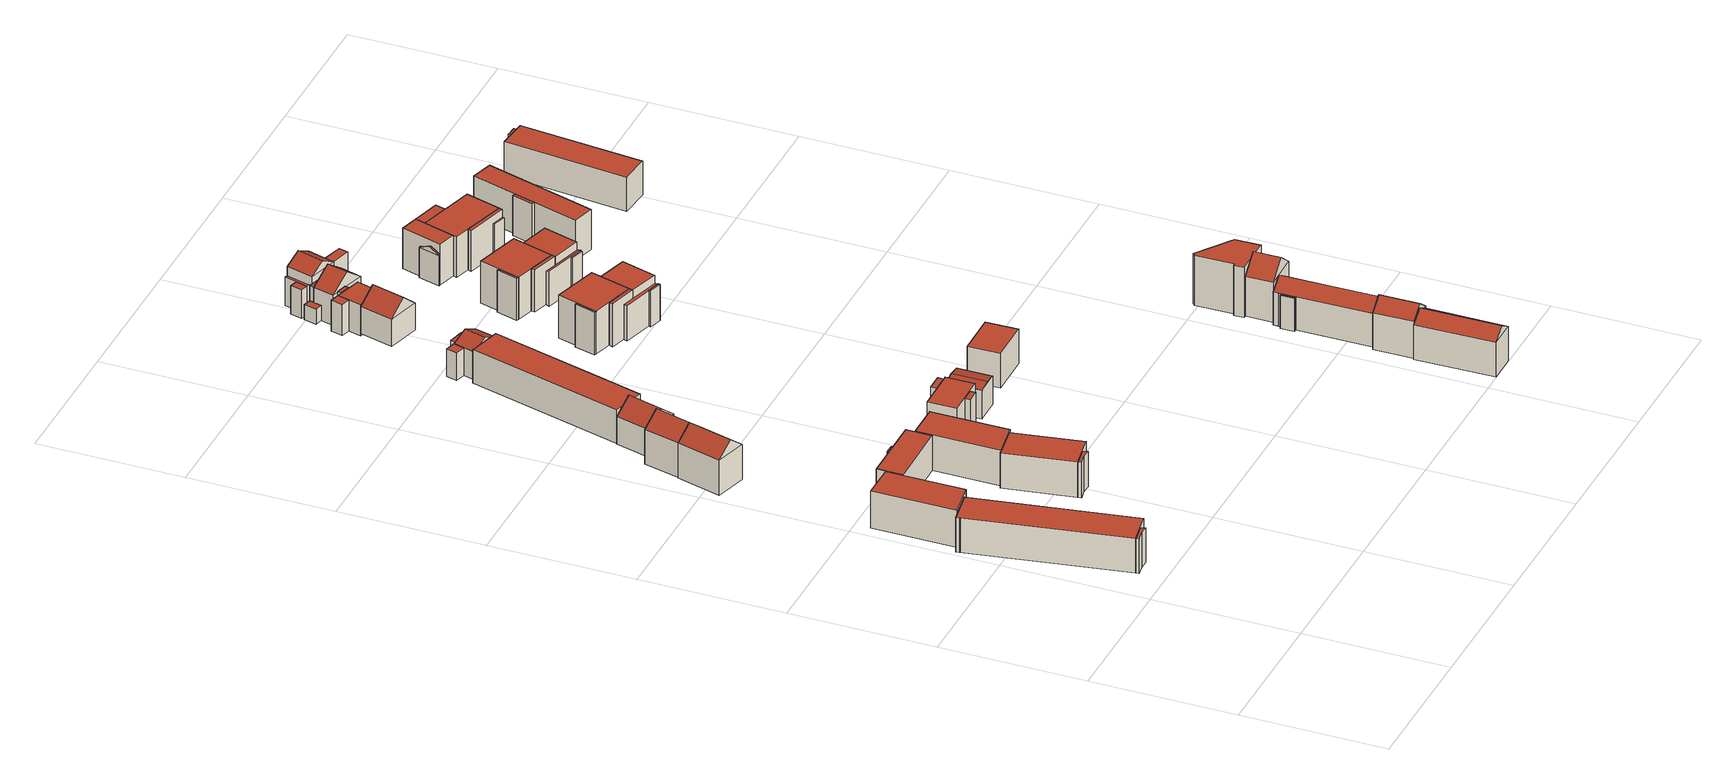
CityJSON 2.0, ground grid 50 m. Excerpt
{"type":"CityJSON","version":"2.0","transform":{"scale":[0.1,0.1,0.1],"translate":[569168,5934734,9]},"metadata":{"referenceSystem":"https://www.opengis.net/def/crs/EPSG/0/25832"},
"CityObjects":{
"building1":{"type":"Building","attributes":{"name":"Sievekingdamm","Gemeindeschluessel":"02100121","function":"31001_1010"},"children":["building1-1","building1-2","building1-3"]},
"building1-1":{"type":"BuildingPart","attributes":{"roofType":"1000","measuredHeight":12.63,"storeysAboveGround":4},"parents":["building1"],"geometry":[{"type":"Solid","lod":"2","boundaries":[[[[0,1,2,3]],[[4,5,1,0]],[[6,7,5,4]],[[3,2,7,6]],[[4,0,3,6]],[[1,5,7,2]]]],"semantics":{"surfaces":[{"type":"WallSurface"},{"type":"RoofSurface","Flaechenneigung":"90","Flaechenrichtung":"0","Flaechengroesse":"662.737138186262"},{"type":"GroundSurface"}],"values":[[0,0,0,0,1,2]]}}]},
"building1-2":{"type":"BuildingPart","attributes":{"roofType":"1000","measuredHeight":12.63,"storeysAboveGround":4},"parents":["building1"],"geometry":[{"type":"Solid","lod":"2","boundaries":[[[[8,9,10,11]],[[12,13,9,8]],[[4,5,13,12]],[[11,10,5,4]],[[12,8,11,4]],[[9,13,5,10]]]],"semantics":{"surfaces":[{"type":"WallSurface"},{"type":"RoofSurface","Flaechenneigung":"90","Flaechenrichtung":"0","Flaechengroesse":"0.314631594880134"},{"type":"GroundSurface"}],"values":[[0,0,0,0,1,2]]}}]},
"building1-3":{"type":"BuildingPart","attributes":{"roofType":"1000","measuredHeight":12.63,"storeysAboveGround":4},"parents":["building1"],"geometry":[{"type":"Solid","lod":"2","boundaries":[[[[0,1,14,15]],[[16,17,1,0]],[[18,19,17,16]],[[20,21,19,18]],[[15,14,21,20]],[[18,16,0,15,20]],[[1,17,19,21,14]]]],"semantics":{"surfaces":[{"type":"WallSurface"},{"type":"RoofSurface","Flaechenneigung":"90","Flaechenrichtung":"0","Flaechengroesse":"8.5429986926666"},{"type":"GroundSurface"}],"values":[[0,0,0,0,0,1,2]]}}]},
"building2":{"type":"Building","attributes":{"name":"Sievekingdamm","Gemeindeschluessel":"02100121","function":"31001_1010","yearOfConstruction":1957,"roofType":"1000","measuredHeight":13.53,"storeysAboveGround":4},"geometry":[{"type":"Solid","lod":"2","boundaries":[[[[22,23,24,25]],[[26,27,23,22]],[[28,29,27,26]],[[25,24,29,28]],[[26,22,25,28]],[[23,27,29,24]]]],"semantics":{"surfaces":[{"type":"WallSurface"},{"type":"RoofSurface","Flaechenneigung":"90","Flaechenrichtung":"0","Flaechengroesse":"332.677825992466"},{"type":"GroundSurface"}],"values":[[0,0,0,0,1,2]]}}]},
"building3":{"type":"Building","attributes":{"name":"PalmerstraÃe","Gemeindeschluessel":"02100121","function":"31001_1010","yearOfConstruction":1968,"roofType":"3100","measuredHeight":17.44,"storeysAboveGround":4},"address":[{"country":"Germany","locality":"Hamburg","thoroughfareNumber":"4","thoroughfareName":"Palmerstraße","postcode":"20535"}],"geometry":[{"type":"Solid","lod":"2","boundaries":[[[[30,31,32,33]],[[34,35,31,30]],[[36,37,35,34]],[[33,32,37,36]],[[30,38,34]],[[36,39,33]],[[33,39,38,30]],[[34,38,39,36]],[[31,35,37,32]]]],"semantics":{"surfaces":[{"type":"WallSurface"},{"type":"RoofSurface","Flaechenneigung":"51.9317386728453","Flaechenrichtung":"285.172080148827","Flaechengroesse":"116.282097098247"},{"type":"RoofSurface","Flaechenneigung":"51.9316594093478","Flaechenrichtung":"105.173809148303","Flaechengroesse":"116.283048570346"},{"type":"GroundSurface"}],"values":[[0,0,0,0,0,0,1,2,3]]}}]},
"building4":{"type":"Building","attributes":{"name":"Carl-Petersen-StraÃe","Gemeindeschluessel":"02100121","function":"31001_1010"},"children":["building4-1","building4-2","building4-3"]},
"building4-1":{"type":"BuildingPart","attributes":{"roofType":"1000","measuredHeight":12.78,"storeysAboveGround":4},"parents":["building4"],"geometry":[{"type":"Solid","lod":"2","boundaries":[[[[40,41,42,43]],[[44,45,41,40]],[[46,47,45,44]],[[43,42,47,46]],[[44,40,43,46]],[[41,45,47,42]]]],"semantics":{"surfaces":[{"type":"WallSurface"},{"type":"RoofSurface","Flaechenneigung":"90","Flaechenrichtung":"0","Flaechengroesse":"1.63146768348924"},{"type":"GroundSurface"}],"values":[[0,0,0,0,1,2]]}}]},
"building4-2":{"type":"BuildingPart","attributes":{"roofType":"1000","measuredHeight":12.78,"storeysAboveGround":4},"parents":["building4"],"geometry":[{"type":"Solid","lod":"2","boundaries":[[[[48,49,50,51]],[[52,53,49,48]],[[54,55,53,52]],[[51,50,55,54]],[[52,48,51,54]],[[49,53,55,50]]]],"semantics":{"surfaces":[{"type":"WallSurface"},{"type":"RoofSurface","Flaechenneigung":"90","Flaechenrichtung":"0","Flaechengroesse":"213.055324434275"},{"type":"GroundSurface"}],"values":[[0,0,0,0,1,2]]}}]},
"building4-3":{"type":"BuildingPart","attributes":{"roofType":"1000","measuredHeight":12.78,"storeysAboveGround":4},"parents":["building4"],"geometry":[{"type":"Solid","lod":"2","boundaries":[[[[56,57,58,59]],[[60,61,57,56]],[[54,55,61,60]],[[59,58,55,54]],[[60,56,59,54]],[[57,61,55,58]]]],"semantics":{"surfaces":[{"type":"WallSurface"},{"type":"RoofSurface","Flaechenneigung":"90","Flaechenrichtung":"0","Flaechengroesse":"0.782479073105414"},{"type":"GroundSurface"}],"values":[[0,0,0,0,1,2]]}}]},
"building5":{"type":"Building","attributes":{"name":"PalmerstraÃe","Gemeindeschluessel":"02100121","function":"31001_1010","yearOfConstruction":1968,"roofType":"3100","measuredHeight":17.21,"storeysAboveGround":4},"address":[{"country":"Germany","locality":"Hamburg","thoroughfareNumber":"6","thoroughfareName":"Palmerstraße","postcode":"20535"}],"geometry":[{"type":"Solid","lod":"2","boundaries":[[[[62,63,64,65]],[[66,67,63,62]],[[68,69,67,66]],[[65,64,69,68]],[[62,38,66]],[[68,70,65]],[[65,70,38,62]],[[66,38,70,68]],[[63,67,69,64]]]],"semantics":{"surfaces":[{"type":"WallSurface"},{"type":"RoofSurface","Flaechenneigung":"51.5981158686414","Flaechenrichtung":"105.169699929965","Flaechengroesse":"94.2232230986849"},{"type":"RoofSurface","Flaechenneigung":"51.5977407066531","Flaechenrichtung":"285.17184355059","Flaechengroesse":"94.2241788945596"},{"type":"GroundSurface"}],"values":[[0,0,0,0,0,0,1,2,3]]}}]},
"building6":{"type":"Building","attributes":{"name":"Carl-Petersen-StraÃe","Gemeindeschluessel":"02100121","function":"31001_1010"},"children":["building6-1","building6-2","building6-3"]},
"building6-1":{"type":"BuildingPart","attributes":{"roofType":"1000","measuredHeight":12.98,"storeysAboveGround":4},"parents":["building6"],"geometry":[{"type":"Solid","lod":"2","boundaries":[[[[71,72,73,74]],[[75,76,72,71]],[[77,78,76,75]],[[74,73,78,77]],[[75,71,74,77]],[[72,76,78,73]]]],"semantics":{"surfaces":[{"type":"WallSurface"},{"type":"RoofSurface","Flaechenneigung":"90","Flaechenrichtung":"0","Flaechengroesse":"291.252123662224"},{"type":"GroundSurface"}],"values":[[0,0,0,0,1,2]]}}]},
"building6-2":{"type":"BuildingPart","attributes":{"roofType":"1000","measuredHeight":12.97,"storeysAboveGround":4},"parents":["building6"],"geometry":[{"type":"Solid","lod":"2","boundaries":[[[[79,80,81,82]],[[83,84,80,79]],[[85,86,84,83]],[[82,81,86,85]],[[83,79,82,85]],[[80,84,86,81]]]],"semantics":{"surfaces":[{"type":"WallSurface"},{"type":"RoofSurface","Flaechenneigung":"90","Flaechenrichtung":"0","Flaechengroesse":"333.274671332916"},{"type":"GroundSurface"}],"values":[[0,0,0,0,1,2]]}}]},
"building6-3":{"type":"BuildingPart","attributes":{"roofType":"1000","measuredHeight":12.92,"storeysAboveGround":4},"parents":["building6"],"geometry":[{"type":"Solid","lod":"2","boundaries":[[[[87,88,73,74]],[[89,90,88,87]],[[91,92,90,89]],[[93,94,92,91]],[[74,73,94,93]],[[91,89,87,74,93]],[[88,90,92,94,73]]]],"semantics":{"surfaces":[{"type":"WallSurface"},{"type":"RoofSurface","Flaechenneigung":"90","Flaechenrichtung":"0","Flaechengroesse":"8.76802800019391"},{"type":"GroundSurface"}],"values":[[0,0,0,0,0,1,2]]}}]},
"building7":{"type":"Building","attributes":{"name":"PalmerstraÃe","Gemeindeschluessel":"02100121","function":"31001_1010","yearOfConstruction":1968,"roofType":"3100","measuredHeight":14.88,"storeysAboveGround":3},"address":[{"country":"Germany","locality":"Hamburg","thoroughfareNumber":"8","thoroughfareName":"Palmerstraße","postcode":"20535"}],"geometry":[{"type":"Solid","lod":"2","boundaries":[[[[95,96,97,98]],[[99,100,96,95]],[[101,102,100,99]],[[98,97,102,101]],[[95,103,99]],[[101,104,98]],[[98,104,103,95]],[[99,103,104,101]],[[96,100,102,97]]]],"semantics":{"surfaces":[{"type":"WallSurface"},{"type":"RoofSurface","Flaechenneigung":"51.2438003089456","Flaechenrichtung":"285.470686684508","Flaechengroesse":"98.1974439866793"},{"type":"RoofSurface","Flaechenneigung":"51.2439157986858","Flaechenrichtung":"105.369664526559","Flaechengroesse":"97.963988741101"},{"type":"GroundSurface"}],"values":[[0,0,0,0,0,0,1,2,3]]}}]},
"building8":{"type":"Building","attributes":{"name":"PalmerstraÃe","Gemeindeschluessel":"02100121","function":"31001_1010","yearOfConstruction":1968,"roofType":"1000","measuredHeight":12.3,"storeysAboveGround":3},"address":[{"country":"Germany","locality":"Hamburg","thoroughfareNumber":"14","thoroughfareName":"Palmerstraße","postcode":"20535"}],"geometry":[{"type":"Solid","lod":"2","boundaries":[[[[105,106,107,108]],[[109,110,106,105]],[[111,112,110,109]],[[113,114,112,111]],[[115,116,114,113]],[[117,118,116,115]],[[108,107,118,117]],[[115,113,111,109,105,108,117]],[[106,110,112,114,116,118,107]]]],"semantics":{"surfaces":[{"type":"WallSurface"},{"type":"RoofSurface","Flaechenneigung":"90","Flaechenrichtung":"0","Flaechengroesse":"645.74758550325"},{"type":"GroundSurface"}],"values":[[0,0,0,0,0,0,0,1,2]]}}]},
"building9":{"type":"Building","attributes":{"name":"Carl-Petersen-StraÃe","Gemeindeschluessel":"02100121","function":"31001_1010"},"children":["building9-1","building9-2","building9-3"]},
"building9-1":{"type":"BuildingPart","attributes":{"roofType":"1000","measuredHeight":12.3,"storeysAboveGround":4},"parents":["building9"],"geometry":[{"type":"Solid","lod":"2","boundaries":[[[[119,120,121,122]],[[123,124,120,119]],[[125,126,124,123]],[[122,121,126,125]],[[123,119,122,125]],[[120,124,126,121]]]],"semantics":{"surfaces":[{"type":"WallSurface"},{"type":"RoofSurface","Flaechenneigung":"90","Flaechenrichtung":"0","Flaechengroesse":"11.9909844924419"},{"type":"GroundSurface"}],"values":[[0,0,0,0,1,2]]}}]},
"building9-2":{"type":"BuildingPart","attributes":{"roofType":"1000","measuredHeight":12.3,"storeysAboveGround":4},"parents":["building9"],"geometry":[{"type":"Solid","lod":"2","boundaries":[[[[127,128,129,130]],[[131,132,128,127]],[[133,134,132,131]],[[130,129,134,133]],[[131,127,130,133]],[[128,132,134,129]]]],"semantics":{"surfaces":[{"type":"WallSurface"},{"type":"RoofSurface","Flaechenneigung":"90","Flaechenrichtung":"0","Flaechengroesse":"150.750449987672"},{"type":"GroundSurface"}],"values":[[0,0,0,0,1,2]]}}]},
"building9-3":{"type":"BuildingPart","attributes":{"roofType":"1000","measuredHeight":12.3,"storeysAboveGround":4},"parents":["building9"],"geometry":[{"type":"Solid","lod":"2","boundaries":[[[[135,136,137,138]],[[139,140,136,135]],[[141,142,140,139]],[[138,137,142,141]],[[139,135,138,141]],[[136,140,142,137]]]],"semantics":{"surfaces":[{"type":"WallSurface"},{"type":"RoofSurface","Flaechenneigung":"90","Flaechenrichtung":"0","Flaechengroesse":"9.08107347995289"},{"type":"GroundSurface"}],"values":[[0,0,0,0,1,2]]}}]},
"building10":{"type":"Building","attributes":{"name":"Carl-Petersen-StraÃe","Gemeindeschluessel":"02100121","function":"31001_1010"},"children":["building10-1","building10-2","building10-3"]},
"building10-1":{"type":"BuildingPart","attributes":{"roofType":"1000","measuredHeight":10.24,"storeysAboveGround":3},"parents":["building10"],"geometry":[{"type":"Solid","lod":"2","boundaries":[[[[143,144,145,146]],[[147,148,144,143]],[[149,150,148,147]],[[146,145,150,149]],[[147,143,146,149]],[[144,148,150,145]]]],"semantics":{"surfaces":[{"type":"WallSurface"},{"type":"RoofSurface","Flaechenneigung":"90","Flaechenrichtung":"0","Flaechengroesse":"1.43865549164851"},{"type":"GroundSurface"}],"values":[[0,0,0,0,1,2]]}}]},
"building10-2":{"type":"BuildingPart","attributes":{"roofType":"3100","measuredHeight":11.03,"storeysAboveGround":3},"parents":["building10"],"geometry":[{"type":"Solid","lod":"2","boundaries":[[[[151,152,153,154]],[[155,156,152,151]],[[143,144,156,155]],[[154,153,144,143]],[[151,157,155]],[[143,158,154]],[[154,158,157,151]],[[155,157,158,143]],[[152,156,144,153]]]],"semantics":{"surfaces":[{"type":"WallSurface"},{"type":"RoofSurface","Flaechenneigung":"79.6254753421095","Flaechenrichtung":"89.7822941644181","Flaechengroesse":"52.637628938876"},{"type":"RoofSurface","Flaechenneigung":"79.6255752928623","Flaechenrichtung":"269.385910117926","Flaechengroesse":"52.7090115974861"},{"type":"GroundSurface"}],"values":[[0,0,0,0,0,0,1,2,3]]}}]},
"building10-3":{"type":"BuildingPart","attributes":{"roofType":"1000","measuredHeight":10.24,"storeysAboveGround":3},"parents":["building10"],"geometry":[{"type":"Solid","lod":"2","boundaries":[[[[159,160,156,155]],[[161,162,160,159]],[[163,164,162,161]],[[155,156,164,163]],[[161,159,155,163]],[[160,162,164,156]]]],"semantics":{"surfaces":[{"type":"WallSurface"},{"type":"RoofSurface","Flaechenneigung":"90","Flaechenrichtung":"0","Flaechengroesse":"0.622957137804484"},{"type":"GroundSurface"}],"values":[[0,0,0,0,1,2]]}}]},
"building11":{"type":"Building","attributes":{"name":"PalmerstraÃe","Gemeindeschluessel":"02100121","function":"31001_1010"},"children":["building11-1","building11-2","building11-3"]},
"building11-1":{"type":"BuildingPart","attributes":{"roofType":"1000","measuredHeight":10.13,"storeysAboveGround":2},"parents":["building11"],"geometry":[{"type":"Solid","lod":"2","boundaries":[[[[165,166,167,168]],[[169,170,166,165]],[[171,172,170,169]],[[168,167,172,171]],[[169,165,168,171]],[[166,170,172,167]]]],"semantics":{"surfaces":[{"type":"WallSurface"},{"type":"RoofSurface","Flaechenneigung":"90","Flaechenrichtung":"0","Flaechengroesse":"11.446741510257"},{"type":"GroundSurface"}],"values":[[0,0,0,0,1,2]]}}]},
"building11-2":{"type":"BuildingPart","attributes":{"roofType":"3100","measuredHeight":12.88,"storeysAboveGround":2},"parents":["building11"],"geometry":[{"type":"Solid","lod":"2","boundaries":[[[[173,174,175,176]],[[177,178,174,173]],[[179,180,178,177]],[[176,175,180,179]],[[173,181,177]],[[179,182,176]],[[176,182,181,173]],[[177,181,182,179]],[[174,178,180,175]]]],"semantics":{"surfaces":[{"type":"WallSurface"},{"type":"RoofSurface","Flaechenneigung":"62.8078495056422","Flaechenrichtung":"105.169453863207","Flaechengroesse":"47.6196938675684"},{"type":"RoofSurface","Flaechenneigung":"62.8079663445715","Flaechenrichtung":"285.169638470632","Flaechengroesse":"47.8461715653977"},{"type":"GroundSurface"}],"values":[[0,0,0,0,0,0,1,2,3]]}}]},
"building11-3":{"type":"BuildingPart","attributes":{"roofType":"1000","measuredHeight":10.13,"storeysAboveGround":2},"parents":["building11"],"geometry":[{"type":"Solid","lod":"2","boundaries":[[[[183,184,185,186]],[[187,188,184,183]],[[179,180,188,187]],[[186,185,180,179]],[[187,183,186,179]],[[184,188,180,185]]]],"semantics":{"surfaces":[{"type":"WallSurface"},{"type":"RoofSurface","Flaechenneigung":"90","Flaechenrichtung":"0","Flaechengroesse":"14.568405973555"},{"type":"GroundSurface"}],"values":[[0,0,0,0,1,2]]}}]},
"building12":{"type":"Building","attributes":{"name":"Carl-Petersen-StraÃe","Gemeindeschluessel":"02100121","function":"31001_1010","yearOfConstruction":1968,"roofType":"1000","measuredHeight":12.55,"storeysAboveGround":4},"address":[{"country":"Germany","locality":"Hamburg","thoroughfareNumber":"60","thoroughfareName":"Carl-Petersen-Straße","postcode":"20535"}],"geometry":[{"type":"Solid","lod":"2","boundaries":[[[[189,190,191,192]],[[193,194,190,189]],[[195,196,194,193]],[[192,191,196,195]],[[193,189,192,195]],[[190,194,196,191]]]],"semantics":{"surfaces":[{"type":"WallSurface"},{"type":"RoofSurface","Flaechenneigung":"90","Flaechenrichtung":"0","Flaechengroesse":"164.147489003923"},{"type":"GroundSurface"}],"values":[[0,0,0,0,1,2]]}}]},
"building13":{"type":"Building","attributes":{"name":"PalmerstraÃe","Gemeindeschluessel":"02100121","function":"31001_1010","yearOfConstruction":1968,"roofType":"3100","measuredHeight":14.95,"storeysAboveGround":3},"address":[{"country":"Germany","locality":"Hamburg","thoroughfareNumber":"24","thoroughfareName":"Palmerstraße","postcode":"20535"}],"geometry":[{"type":"Solid","lod":"2","boundaries":[[[[197,198,199,200]],[[201,202,198,197]],[[203,204,202,201]],[[200,199,204,203]],[[197,205,201]],[[203,206,200]],[[200,206,205,197]],[[201,205,206,203]],[[198,202,204,199]]]],"semantics":{"surfaces":[{"type":"WallSurface"},{"type":"RoofSurface","Flaechenneigung":"49.0022555399337","Flaechenrichtung":"285.1312993317","Flaechengroesse":"94.0122801177555"},{"type":"RoofSurface","Flaechenneigung":"49.0024174935074","Flaechenrichtung":"105.13764898695","Flaechengroesse":"94.0638239980555"},{"type":"GroundSurface"}],"values":[[0,0,0,0,0,0,1,2,3]]}}]},
"building14":{"type":"Building","attributes":{"name":"PalmerstraÃe","Gemeindeschluessel":"02100121","function":"31001_1010"},"children":["building14-1","building14-2","building14-3"]},
"building14-1":{"type":"BuildingPart","attributes":{"roofType":"1000","measuredHeight":11.25,"storeysAboveGround":3},"parents":["building14"],"geometry":[{"type":"Solid","lod":"2","boundaries":[[[[207,208,209,210]],[[211,212,208,207]],[[213,214,212,211]],[[210,209,214,213]],[[211,207,210,213]],[[208,212,214,209]]]],"semantics":{"surfaces":[{"type":"WallSurface"},{"type":"RoofSurface","Flaechenneigung":"90","Flaechenrichtung":"0","Flaechengroesse":"86.5242009406022"},{"type":"GroundSurface"}],"values":[[0,0,0,0,1,2]]}}]},
"building14-2":{"type":"BuildingPart","attributes":{"roofType":"1000","measuredHeight":11.25,"storeysAboveGround":3},"parents":["building14"],"geometry":[{"type":"Solid","lod":"2","boundaries":[[[[215,216,217,218]],[[219,220,216,215]],[[210,209,220,219]],[[218,217,209,210]],[[219,215,218,210]],[[216,220,209,217]]]],"semantics":{"surfaces":[{"type":"WallSurface"},{"type":"RoofSurface","Flaechenneigung":"90","Flaechenrichtung":"0","Flaechengroesse":"14.489088551014"},{"type":"GroundSurface"}],"values":[[0,0,0,0,1,2]]}}]},
"building14-3":{"type":"BuildingPart","attributes":{"roofType":"1000","measuredHeight":11.25,"storeysAboveGround":3},"parents":["building14"],"geometry":[{"type":"Solid","lod":"2","boundaries":[[[[221,222,223,224]],[[225,226,222,221]],[[227,228,226,225]],[[224,223,228,227]],[[225,221,224,227]],[[222,226,228,223]]]],"semantics":{"surfaces":[{"type":"WallSurface"},{"type":"RoofSurface","Flaechenneigung":"90","Flaechenrichtung":"0","Flaechengroesse":"5.83234241285503"},{"type":"GroundSurface"}],"values":[[0,0,0,0,1,2]]}}]},
"building15":{"type":"Building","attributes":{"name":"Salingtwiete","Gemeindeschluessel":"02100121","function":"31001_1010"},"children":["building15-1","building15-2","building15-3","building15-4","building15-5","building15-6"]},
"building15-1":{"type":"BuildingPart","attributes":{"roofType":"1000","measuredHeight":15.58,"storeysAboveGround":5},"parents":["building15"],"geometry":[{"type":"Solid","lod":"2","boundaries":[[[[229,230,231,232]],[[233,234,230,229]],[[235,236,234,233]],[[232,231,236,235]],[[233,229,232,235]],[[230,234,236,231]]]],"semantics":{"surfaces":[{"type":"WallSurface"},{"type":"RoofSurface","Flaechenneigung":"90","Flaechenrichtung":"0","Flaechengroesse":"13.5879964000682"},{"type":"GroundSurface"}],"values":[[0,0,0,0,1,2]]}}]},
"building15-2":{"type":"BuildingPart","attributes":{"roofType":"1000","measuredHeight":15.58,"storeysAboveGround":5},"parents":["building15"],"geometry":[{"type":"Solid","lod":"2","boundaries":[[[[237,238,239,240]],[[241,242,238,237]],[[233,234,242,241]],[[240,239,234,233]],[[241,237,240,233]],[[238,242,234,239]]]],"semantics":{"surfaces":[{"type":"WallSurface"},{"type":"RoofSurface","Flaechenneigung":"90","Flaechenrichtung":"0","Flaechengroesse":"241.607651252292"},{"type":"GroundSurface"}],"values":[[0,0,0,0,1,2]]}}]},
"building15-3":{"type":"BuildingPart","attributes":{"roofType":"1000","measuredHeight":15.62,"storeysAboveGround":5},"parents":["building15"],"geometry":[{"type":"Solid","lod":"2","boundaries":[[[[243,244,245,246]],[[247,248,244,243]],[[235,236,248,247]],[[246,245,236,235]],[[247,243,246,235]],[[244,248,236,245]]]],"semantics":{"surfaces":[{"type":"WallSurface"},{"type":"RoofSurface","Flaechenneigung":"90","Flaechenrichtung":"0","Flaechengroesse":"135.118223034993"},{"type":"GroundSurface"}],"values":[[0,0,0,0,1,2]]}}]},
"building15-4":{"type":"BuildingPart","attributes":{"roofType":"1000","measuredHeight":12.82,"storeysAboveGround":5},"parents":["building15"],"geometry":[{"type":"Solid","lod":"2","boundaries":[[[[249,250,248,251]],[[252,253,250,249]],[[254,255,253,252]],[[251,248,255,254]],[[252,249,251,254]],[[250,253,255,248]]]],"semantics":{"surfaces":[{"type":"WallSurface"},{"type":"RoofSurface","Flaechenneigung":"90","Flaechenrichtung":"0","Flaechengroesse":"21.0729830514496"},{"type":"GroundSurface"}],"values":[[0,0,0,0,1,2]]}}]},
"building15-5":{"type":"BuildingPart","attributes":{"roofType":"1000","measuredHeight":15.58,"storeysAboveGround":5},"parents":["building15"],"geometry":[{"type":"Solid","lod":"2","boundaries":[[[[256,257,239,240]],[[258,259,257,256]],[[260,261,259,258]],[[240,239,261,260]],[[258,256,240,260]],[[257,259,261,239]]]],"semantics":{"surfaces":[{"type":"WallSurface"},{"type":"RoofSurface","Flaechenneigung":"90","Flaechenrichtung":"0","Flaechengroesse":"6.01140511487342"},{"type":"GroundSurface"}],"values":[[0,0,0,0,1,2]]}}]},
"building15-6":{"type":"BuildingPart","attributes":{"roofType":"1000","measuredHeight":13.15,"storeysAboveGround":5},"parents":["building15"],"geometry":[{"type":"Solid","lod":"2","boundaries":[[[[262,263,250,264]],[[265,266,263,262]],[[267,268,266,265]],[[264,250,268,267]],[[265,262,264,267]],[[263,266,268,250]]]],"semantics":{"surfaces":[{"type":"WallSurface"},{"type":"RoofSurface","Flaechenneigung":"90","Flaechenrichtung":"0","Flaechengroesse":"3.6171416399276"},{"type":"GroundSurface"}],"values":[[0,0,0,0,1,2]]}}]},
"building16":{"type":"Building","attributes":{"name":"PalmerstraÃe","Gemeindeschluessel":"02100121","function":"31001_1010"},"children":["building16-1","building16-2","building16-3"]},
"building16-1":{"type":"BuildingPart","attributes":{"roofType":"1000","measuredHeight":5.47,"storeysAboveGround":3},"parents":["building16"],"geometry":[{"type":"Solid","lod":"2","boundaries":[[[[269,270,271,272]],[[273,274,270,269]],[[275,276,274,273]],[[272,271,276,275]],[[273,269,272,275]],[[270,274,276,271]]]],"semantics":{"surfaces":[{"type":"WallSurface"},{"type":"RoofSurface","Flaechenneigung":"90","Flaechenrichtung":"0","Flaechengroesse":"11.9867697194976"},{"type":"GroundSurface"}],"values":[[0,0,0,0,1,2]]}}]},
"building16-2":{"type":"BuildingPart","attributes":{"roofType":"1000","measuredHeight":11.01,"storeysAboveGround":3},"parents":["building16"],"geometry":[{"type":"Solid","lod":"2","boundaries":[[[[277,278,279,280]],[[281,282,278,277]],[[283,274,282,281]],[[280,279,274,283]],[[281,277,280,283]],[[278,282,274,279]]]],"semantics":{"surfaces":[{"type":"WallSurface"},{"type":"RoofSurface","Flaechenneigung":"90","Flaechenrichtung":"0","Flaechengroesse":"14.927198244643"},{"type":"GroundSurface"}],"values":[[0,0,0,0,1,2]]}}]},
"building16-3":{"type":"BuildingPart","attributes":{"roofType":"3100","measuredHeight":16.11,"storeysAboveGround":3},"parents":["building16"],"geometry":[{"type":"Solid","lod":"2","boundaries":[[[[284,285,286,287]],[[288,289,285,284]],[[281,282,289,288]],[[287,286,282,281]],[[284,290,288]],[[281,291,287]],[[287,291,290,284]],[[288,290,291,281]],[[285,289,282,286]]]],"semantics":{"surfaces":[{"type":"WallSurface"},{"type":"RoofSurface","Flaechenneigung":"53.3570650582758","Flaechenrichtung":"105.169505049683","Flaechengroesse":"64.5925105386261"},{"type":"RoofSurface","Flaechenneigung":"53.3572821043724","Flaechenrichtung":"285.171115471322","Flaechengroesse":"64.5947381424266"},{"type":"GroundSurface"}],"values":[[0,0,0,0,0,0,1,2,3]]}}]},
"building17":{"type":"Building","attributes":{"name":"PalmerstraÃe","Gemeindeschluessel":"02100121","function":"31001_1010"},"children":["building17-1","building17-2","building17-3","building17-4"]},
"building17-1":{"type":"BuildingPart","attributes":{"roofType":"3100","measuredHeight":16.65,"storeysAboveGround":3},"parents":["building17"],"geometry":[{"type":"Solid","lod":"2","boundaries":[[[[292,293,294,295]],[[296,297,293,292]],[[298,299,297,296]],[[295,294,299,298]],[[292,300,296]],[[298,301,295]],[[295,301,300,292]],[[296,300,301,298]],[[293,297,299,294]]]],"semantics":{"surfaces":[{"type":"WallSurface"},{"type":"RoofSurface","Flaechenneigung":"60.4357226356546","Flaechenrichtung":"105.176088720947","Flaechengroesse":"60.1619145577677"},{"type":"RoofSurface","Flaechenneigung":"60.4354948181865","Flaechenrichtung":"285.185744306578","Flaechengroesse":"60.1607860718743"},{"type":"GroundSurface"}],"values":[[0,0,0,0,0,0,1,2,3]]}}]},
"building17-2":{"type":"BuildingPart","attributes":{"roofType":"1000","measuredHeight":10.23,"storeysAboveGround":3},"parents":["building17"],"geometry":[{"type":"Solid","lod":"2","boundaries":[[[[302,303,304,305]],[[306,307,303,302]],[[308,299,307,306]],[[305,304,299,308]],[[306,302,305,308]],[[303,307,299,304]]]],"semantics":{"surfaces":[{"type":"WallSurface"},{"type":"RoofSurface","Flaechenneigung":"90","Flaechenrichtung":"0","Flaechengroesse":"9.62189279402808"},{"type":"GroundSurface"}],"values":[[0,0,0,0,1,2]]}}]},
"building17-3":{"type":"BuildingPart","attributes":{"roofType":"1000","measuredHeight":13.58,"storeysAboveGround":3},"parents":["building17"],"geometry":[{"type":"Solid","lod":"2","boundaries":[[[[309,310,311,312]],[[313,314,310,309]],[[292,293,314,313]],[[312,311,293,292]],[[313,309,312,292]],[[310,314,293,311]]]],"semantics":{"surfaces":[{"type":"WallSurface"},{"type":"RoofSurface","Flaechenneigung":"90","Flaechenrichtung":"0","Flaechengroesse":"24.1473785843687"},{"type":"GroundSurface"}],"values":[[0,0,0,0,1,2]]}}]},
"building17-4":{"type":"BuildingPart","attributes":{"roofType":"1000","measuredHeight":10.23,"storeysAboveGround":3},"parents":["building17"],"geometry":[{"type":"Solid","lod":"2","boundaries":[[[[315,316,303,302]],[[317,318,316,315]],[[319,320,318,317]],[[302,303,320,319]],[[317,315,302,319]],[[316,318,320,303]]]],"semantics":{"surfaces":[{"type":"WallSurface"},{"type":"RoofSurface","Flaechenneigung":"90","Flaechenrichtung":"0","Flaechengroesse":"11.383692796248"},{"type":"GroundSurface"}],"values":[[0,0,0,0,1,2]]}}]},
"building18":{"type":"Building","attributes":{"name":"Salingtwiete","Gemeindeschluessel":"02100121","function":"31001_1010"},"children":["building18-1","building18-2","building18-3","building18-4","building18-5","building18-6"]},
"building18-1":{"type":"BuildingPart","attributes":{"roofType":"1000","measuredHeight":15.4,"storeysAboveGround":5},"parents":["building18"],"geometry":[{"type":"Solid","lod":"2","boundaries":[[[[321,322,323,324]],[[325,326,322,321]],[[327,328,326,325]],[[324,323,328,327]],[[325,321,324,327]],[[322,326,328,323]]]],"semantics":{"surfaces":[{"type":"WallSurface"},{"type":"RoofSurface","Flaechenneigung":"90","Flaechenrichtung":"0","Flaechengroesse":"13.4405782430423"},{"type":"GroundSurface"}],"values":[[0,0,0,0,1,2]]}}]},
"building18-2":{"type":"BuildingPart","attributes":{"roofType":"1000","measuredHeight":15.4,"storeysAboveGround":5},"parents":["building18"],"geometry":[{"type":"Solid","lod":"2","boundaries":[[[[329,330,331,332]],[[333,334,330,329]],[[325,326,334,333]],[[332,331,326,325]],[[333,329,332,325]],[[330,334,326,331]]]],"semantics":{"surfaces":[{"type":"WallSurface"},{"type":"RoofSurface","Flaechenneigung":"90","Flaechenrichtung":"0","Flaechengroesse":"241.550671917059"},{"type":"GroundSurface"}],"values":[[0,0,0,0,1,2]]}}]},
"building18-3":{"type":"BuildingPart","attributes":{"roofType":"1000","measuredHeight":15.28,"storeysAboveGround":5},"parents":["building18"],"geometry":[{"type":"Solid","lod":"2","boundaries":[[[[335,336,337,338]],[[339,340,336,335]],[[341,328,340,339]],[[338,337,328,341]],[[339,335,338,341]],[[336,340,328,337]]]],"semantics":{"surfaces":[{"type":"WallSurface"},{"type":"RoofSurface","Flaechenneigung":"90","Flaechenrichtung":"0","Flaechengroesse":"135.533848009764"},{"type":"GroundSurface"}],"values":[[0,0,0,0,1,2]]}}]},
"building18-4":{"type":"BuildingPart","attributes":{"roofType":"2100","measuredHeight":12.86,"storeysAboveGround":5},"parents":["building18"],"geometry":[{"type":"Solid","lod":"2","boundaries":[[[[342,343,340,344]],[[345,346,343,342]],[[347,348,346,345]],[[344,340,348,347]],[[345,342,344,347]],[[343,346,348,340]]]],"semantics":{"surfaces":[{"type":"WallSurface"},{"type":"RoofSurface","Flaechenneigung":"74.3819763186237","Flaechenrichtung":"15.8544249583617","Flaechengroesse":"21.8560062512447"},{"type":"GroundSurface"}],"values":[[0,0,0,0,1,2]]}}]},
"building18-5":{"type":"BuildingPart","attributes":{"roofType":"1000","measuredHeight":15.4,"storeysAboveGround":5},"parents":["building18"],"geometry":[{"type":"Solid","lod":"2","boundaries":[[[[349,350,331,332]],[[351,352,350,349]],[[353,354,352,351]],[[332,331,354,353]],[[351,349,332,353]],[[350,352,354,331]]]],"semantics":{"surfaces":[{"type":"WallSurface"},{"type":"RoofSurface","Flaechenneigung":"90","Flaechenrichtung":"0","Flaechengroesse":"6.14454359055777"},{"type":"GroundSurface"}],"values":[[0,0,0,0,1,2]]}}]},
"building18-6":{"type":"BuildingPart","attributes":{"roofType":"1000","measuredHeight":12.59,"storeysAboveGround":5},"parents":["building18"],"geometry":[{"type":"Solid","lod":"2","boundaries":[[[[355,356,343,357]],[[358,359,356,355]],[[360,361,359,358]],[[357,343,361,360]],[[358,355,357,360]],[[356,359,361,343]]]],"semantics":{"surfaces":[{"type":"WallSurface"},{"type":"RoofSurface","Flaechenneigung":"90","Flaechenrichtung":"0","Flaechengroesse":"3.52451033140107"},{"type":"GroundSurface"}],"values":[[0,0,0,0,1,2]]}}]},
"building19":{"type":"Building","attributes":{"name":"MeridianstraÃe","Gemeindeschluessel":"02100122","function":"31001_1010"},"children":["building19-1","building19-2"]},
"building19-1":{"type":"BuildingPart","attributes":{"roofType":"3100","measuredHeight":15.68,"storeysAboveGround":4},"parents":["building19"],"geometry":[{"type":"Solid","lod":"2","boundaries":[[[[362,363,364,365]],[[366,367,363,362]],[[368,369,367,366]],[[365,364,369,368]],[[362,370,366]],[[368,371,365]],[[365,371,370,362]],[[366,370,371,368]],[[363,367,369,364]]]],"semantics":{"surfaces":[{"type":"WallSurface"},{"type":"RoofSurface","Flaechenneigung":"57.9136245891006","Flaechenrichtung":"89.349695996117","Flaechengroesse":"160.047785715461"},{"type":"RoofSurface","Flaechenneigung":"57.9140324186618","Flaechenrichtung":"268.996503872244","Flaechengroesse":"159.83025287627"},{"type":"GroundSurface"}],"values":[[0,0,0,0,0,0,1,2,3]]}}]},
"building19-2":{"type":"BuildingPart","attributes":{"roofType":"3100","measuredHeight":17.09,"storeysAboveGround":4},"parents":["building19"],"geometry":[{"type":"Solid","lod":"2","boundaries":[[[[372,373,374,375]],[[376,377,373,372]],[[378,364,377,376]],[[375,374,364,378]],[[372,379,376]],[[378,380,375]],[[375,380,379,372]],[[376,379,380,378]],[[373,377,364,374]]]],"semantics":{"surfaces":[{"type":"WallSurface"},{"type":"RoofSurface","Flaechenneigung":"51.9738399591473","Flaechenrichtung":"268.929471097111","Flaechengroesse":"82.9753010078193"},{"type":"RoofSurface","Flaechenneigung":"51.9735374039089","Flaechenrichtung":"89.3265804357871","Flaechengroesse":"82.7539541814104"},{"type":"GroundSurface"}],"values":[[0,0,0,0,0,0,1,2,3]]}}]},
"building20":{"type":"Building","attributes":{"name":"MeridianstraÃe","Gemeindeschluessel":"02100122","function":"31001_1010"},"children":["building20-1","building20-2","building20-3"]},
"building20-1":{"type":"BuildingPart","attributes":{"roofType":"3100","measuredHeight":15.45,"storeysAboveGround":4},"parents":["building20"],"geometry":[{"type":"Solid","lod":"2","boundaries":[[[[381,382,383,384]],[[385,386,382,381]],[[387,388,386,385]],[[384,383,388,387]],[[381,389,385]],[[387,390,384]],[[384,390,389,381]],[[385,389,390,387]],[[382,386,388,383]]]],"semantics":{"surfaces":[{"type":"WallSurface"},{"type":"RoofSurface","Flaechenneigung":"55.7150304516138","Flaechenrichtung":"269.278426974048","Flaechengroesse":"191.173703561367"},{"type":"RoofSurface","Flaechenneigung":"55.7150053698039","Flaechenrichtung":"89.1487268634466","Flaechengroesse":"191.140474318519"},{"type":"GroundSurface"}],"values":[[0,0,0,0,0,0,1,2,3]]}}]},
"building20-2":{"type":"BuildingPart","attributes":{"roofType":"1000","measuredHeight":12.18,"storeysAboveGround":4},"parents":["building20"],"geometry":[{"type":"Solid","lod":"2","boundaries":[[[[391,392,393,394]],[[381,382,392,391]],[[394,393,382,381]],[[391,394,381]],[[392,382,393]]]],"semantics":{"surfaces":[{"type":"WallSurface"},{"type":"RoofSurface","Flaechenneigung":"90","Flaechenrichtung":"0","Flaechengroesse":"1.24190713548789"},{"type":"GroundSurface"}],"values":[[0,0,0,1,2]]}}]},
"building20-3":{"type":"BuildingPart","attributes":{"roofType":"1000","measuredHeight":12.07,"storeysAboveGround":4},"parents":["building20"],"geometry":[{"type":"Solid","lod":"2","boundaries":[[[[395,396,392,397]],[[398,399,396,395]],[[400,401,399,398]],[[397,392,401,400]],[[398,395,397,400]],[[396,399,401,392]]]],"semantics":{"surfaces":[{"type":"WallSurface"},{"type":"RoofSurface","Flaechenneigung":"90","Flaechenrichtung":"0","Flaechengroesse":"2.97085973627618"},{"type":"GroundSurface"}],"values":[[0,0,0,0,1,2]]}}]},
"building21":{"type":"Building","attributes":{"name":"Salingtwiete","Gemeindeschluessel":"02100121","function":"31001_1010"},"children":["building21-1","building21-2","building21-3","building21-4","building21-5","building21-6"]},
"building21-1":{"type":"BuildingPart","attributes":{"roofType":"1000","measuredHeight":14.95,"storeysAboveGround":5},"parents":["building21"],"geometry":[{"type":"Solid","lod":"2","boundaries":[[[[402,403,404,405]],[[406,407,403,402]],[[408,409,407,406]],[[405,404,409,408]],[[406,402,405,408]],[[403,407,409,404]]]],"semantics":{"surfaces":[{"type":"WallSurface"},{"type":"RoofSurface","Flaechenneigung":"90","Flaechenrichtung":"0","Flaechengroesse":"35.3625535286007"},{"type":"GroundSurface"}],"values":[[0,0,0,0,1,2]]}}]},
"building21-2":{"type":"BuildingPart","attributes":{"roofType":"1000","measuredHeight":14.98,"storeysAboveGround":5},"parents":["building21"],"geometry":[{"type":"Solid","lod":"2","boundaries":[[[[410,411,412,413]],[[414,415,411,410]],[[402,403,415,414]],[[413,412,403,402]],[[414,410,413,402]],[[411,415,403,412]]]],"semantics":{"surfaces":[{"type":"WallSurface"},{"type":"RoofSurface","Flaechenneigung":"90","Flaechenrichtung":"0","Flaechengroesse":"261.321941016752"},{"type":"GroundSurface"}],"values":[[0,0,0,0,1,2]]}}]},
"building21-3":{"type":"BuildingPart","attributes":{"roofType":"1000","measuredHeight":14.98,"storeysAboveGround":5},"parents":["building21"],"geometry":[{"type":"Solid","lod":"2","boundaries":[[[[416,417,411,410]],[[418,419,417,416]],[[420,421,419,418]],[[410,411,421,420]],[[418,416,410,420]],[[417,419,421,411]]]],"semantics":{"surfaces":[{"type":"WallSurface"},{"type":"RoofSurface","Flaechenneigung":"90","Flaechenrichtung":"0","Flaechengroesse":"20.0048689091102"},{"type":"GroundSurface"}],"values":[[0,0,0,0,1,2]]}}]},
"building21-4":{"type":"BuildingPart","attributes":{"roofType":"1000","measuredHeight":12.29,"storeysAboveGround":5},"parents":["building21"],"geometry":[{"type":"Solid","lod":"2","boundaries":[[[[422,423,417,424]],[[425,426,423,422]],[[427,428,426,425]],[[424,417,428,427]],[[425,422,424,427]],[[423,426,428,417]]]],"semantics":{"surfaces":[{"type":"WallSurface"},{"type":"RoofSurface","Flaechenneigung":"90","Flaechenrichtung":"0","Flaechengroesse":"3.66609453776158"},{"type":"GroundSurface"}],"values":[[0,0,0,0,1,2]]}}]},
"building21-5":{"type":"BuildingPart","attributes":{"roofType":"1000","measuredHeight":14.87,"storeysAboveGround":5},"parents":["building21"],"geometry":[{"type":"Solid","lod":"2","boundaries":[[[[429,430,431,432]],[[433,434,430,429]],[[435,407,434,433]],[[432,431,407,435]],[[433,429,432,435]],[[430,434,407,431]]]],"semantics":{"surfaces":[{"type":"WallSurface"},{"type":"RoofSurface","Flaechenneigung":"90","Flaechenrichtung":"0","Flaechengroesse":"94.6511933711442"},{"type":"GroundSurface"}],"values":[[0,0,0,0,1,2]]}}]},
"building21-6":{"type":"BuildingPart","attributes":{"roofType":"3100","measuredHeight":12.92,"storeysAboveGround":5},"parents":["building21"],"geometry":[{"type":"Solid","lod":"2","boundaries":[[[[436,437,430,438]],[[439,440,437,436]],[[441,442,440,439]],[[438,430,442,441]],[[436,443,439]],[[441,444,438]],[[438,444,443,436]],[[439,443,444,441]],[[437,440,442,430]]]],"semantics":{"surfaces":[{"type":"WallSurface"},{"type":"RoofSurface","Flaechenneigung":"63.4920030055942","Flaechenrichtung":"195.904818814227","Flaechengroesse":"3.3846156463893"},{"type":"RoofSurface","Flaechenneigung":"63.4915638891452","Flaechenrichtung":"15.8990374017304","Flaechengroesse":"3.4119629204298"},{"type":"GroundSurface"}],"values":[[0,0,0,0,0,0,1,2,3]]}}]},
"building22":{"type":"Building","attributes":{"name":"MeridianstraÃe","Gemeindeschluessel":"02100122","function":"31001_1010"},"children":["building22-1","building22-2"]},
"building22-1":{"type":"BuildingPart","attributes":{"roofType":"3100","measuredHeight":19.96,"storeysAboveGround":5},"parents":["building22"],"geometry":[{"type":"Solid","lod":"2","boundaries":[[[[445,446,447,448]],[[449,450,446,445]],[[451,452,450,449]],[[448,447,452,451]],[[445,453,449]],[[451,454,448]],[[448,454,453,445]],[[449,453,454,451]],[[446,450,452,447]]]],"semantics":{"surfaces":[{"type":"WallSurface"},{"type":"RoofSurface","Flaechenneigung":"49.9974758711824","Flaechenrichtung":"269.270292817168","Flaechengroesse":"77.6908676909413"},{"type":"RoofSurface","Flaechenneigung":"49.9979144685816","Flaechenrichtung":"89.5172297341712","Flaechengroesse":"77.2303125306643"},{"type":"GroundSurface"}],"values":[[0,0,0,0,0,0,1,2,3]]}}]},
"building22-2":{"type":"BuildingPart","attributes":{"roofType":"1000","measuredHeight":18.37,"storeysAboveGround":5},"parents":["building22"],"geometry":[{"type":"Solid","lod":"2","boundaries":[[[[455,456,457,458]],[[459,460,456,455]],[[461,462,460,459]],[[463,464,462,461]],[[465,466,464,463]],[[467,468,466,465]],[[469,470,468,467]],[[471,450,470,469]],[[458,457,450,471]],[[469,467,465,463,461,459,455,458,471]],[[456,460,462,464,466,468,470,450,457]]]],"semantics":{"surfaces":[{"type":"WallSurface"},{"type":"RoofSurface","Flaechenneigung":"90","Flaechenrichtung":"0","Flaechengroesse":"173.67021750011"},{"type":"GroundSurface"}],"values":[[0,0,0,0,0,0,0,0,0,1,2]]}}]},
"building23":{"type":"Building","attributes":{"name":"Salingtwiete","Gemeindeschluessel":"02100121","function":"31001_1010"},"children":["building23-1","building23-2"]},
"building23-1":{"type":"BuildingPart","attributes":{"roofType":"1000","measuredHeight":14.61,"storeysAboveGround":5},"parents":["building23"],"geometry":[{"type":"Solid","lod":"2","boundaries":[[[[472,473,474,475]],[[476,477,473,472]],[[478,479,477,476]],[[475,474,479,478]],[[476,472,475,478]],[[473,477,479,474]]]],"semantics":{"surfaces":[{"type":"WallSurface"},{"type":"RoofSurface","Flaechenneigung":"90","Flaechenrichtung":"0","Flaechengroesse":"307.753082973973"},{"type":"GroundSurface"}],"values":[[0,0,0,0,1,2]]}}]},
"building23-2":{"type":"BuildingPart","attributes":{"roofType":"1000","measuredHeight":14.61,"storeysAboveGround":5},"parents":["building23"],"geometry":[{"type":"Solid","lod":"2","boundaries":[[[[480,481,482,483]],[[484,485,481,480]],[[486,487,485,484]],[[483,482,487,486]],[[484,480,483,486]],[[481,485,487,482]]]],"semantics":{"surfaces":[{"type":"WallSurface"},{"type":"RoofSurface","Flaechenneigung":"90","Flaechenrichtung":"0","Flaechengroesse":"8.63610338730319"},{"type":"GroundSurface"}],"values":[[0,0,0,0,1,2]]}}]},
"building24":{"type":"Building","attributes":{"name":"Salingtwiete","Gemeindeschluessel":"02100121","function":"31001_1010"},"children":["building24-1","building24-2"]},
"building24-1":{"type":"BuildingPart","attributes":{"roofType":"1000","measuredHeight":12.32,"storeysAboveGround":4},"parents":["building24"],"geometry":[{"type":"Solid","lod":"2","boundaries":[[[[488,489,490,491]],[[492,493,489,488]],[[494,495,493,492]],[[491,490,495,494]],[[492,488,491,494]],[[489,493,495,490]]]],"semantics":{"surfaces":[{"type":"WallSurface"},{"type":"RoofSurface","Flaechenneigung":"90","Flaechenrichtung":"0","Flaechengroesse":"445.48970251224"},{"type":"GroundSurface"}],"values":[[0,0,0,0,1,2]]}}]},
"building24-2":{"type":"BuildingPart","attributes":{"roofType":"1000","measuredHeight":12.39,"storeysAboveGround":4},"parents":["building24"],"geometry":[{"type":"Solid","lod":"2","boundaries":[[[[496,497,498,499]],[[500,501,497,496]],[[502,503,501,500]],[[499,498,503,502]],[[500,496,499,502]],[[497,501,503,498]]]],"semantics":{"surfaces":[{"type":"WallSurface"},{"type":"RoofSurface","Flaechenneigung":"90","Flaechenrichtung":"0","Flaechengroesse":"3.3999189991632"},{"type":"GroundSurface"}],"values":[[0,0,0,0,1,2]]}}]}
},
"vertices":[
[113,595,139],[113,595,13],[228,616,13],[228,616,139],[12,1151,139],[12,1151,13],[128,1171,139],[128,1171,13],
[12,1138,139],[12,1138,13],[14,1138,13],[14,1138,139],[10,1150,139],[10,1150,13],
[115,584,13],[115,584,139],[175,607,139],[175,607,13],[179,589,139],[179,589,13],[149,590,139],[149,590,13],
[29,1442,153],[29,1442,18],[30,1154,18],[30,1154,153],[149,1442,153],[149,1442,18],[150,1175,153],[150,1175,18],
[54,2092,152],[54,2092,23],[12,1937,23],[12,1937,152],[164,2062,152],[164,2062,23],[122,1907,152],[122,1907,23],[109,2077,197],[67,1922,197],
[251,1473,155],[251,1473,27],[283,1473,27],[283,1473,155],[251,1478,155],[251,1478,27],[283,1478,155],[283,1478,27],
[387,1385,155],[387,1385,27],[388,1474,27],[388,1474,155],[149,1382,155],[149,1382,27],[149,1472,155],[149,1472,27],
[146,1442,155],[146,1442,27],[149,1442,27],[149,1442,155],[146,1472,155],[146,1472,27],
[164,2062,151],[164,2062,25],[198,2186,25],[198,2186,151],[54,2092,151],[54,2092,25],[87,2216,151],[87,2216,25],[143,2201,197],
[374,1154,157],[374,1154,28],[417,914,28],[417,914,157],[492,1173,157],[492,1173,28],[535,935,157],[535,935,28],
[387,1443,157],[387,1443,28],[388,1156,28],[388,1156,157],[507,1444,157],[507,1444,28],[508,1176,157],[508,1176,28],
[482,926,157],[482,926,28],[485,908,157],[485,908,28],[452,909,157],[452,909,28],[419,902,157],[419,902,28],
[147,2334,133],[147,2334,32],[113,2209,32],[113,2209,133],[262,2302,133],[262,2302,32],[228,2178,133],[228,2178,32],[204,2318,181],[170,2194,181],
[147,2334,156],[147,2334,34],[258,2303,34],[258,2303,156],[293,2873,156],[293,2873,34],[301,2871,156],[301,2871,34],[405,2843,156],[405,2843,34],[293,2432,156],[293,2432,34],[293,2429,156],[293,2429,34],
[639,1496,154],[639,1496,31],[639,1475,31],[639,1475,154],[698,1497,154],[698,1497,31],[698,1476,154],[698,1476,31],
[711,1377,154],[711,1377,31],[710,1476,31],[710,1476,154],[560,1374,154],[560,1374,31],[558,1474,154],[558,1474,31],
[665,1356,154],[665,1356,31],[665,1376,31],[665,1376,154],[620,1355,154],[620,1355,31],[620,1375,154],[620,1375,31],
[710,1474,135],[710,1474,32],[773,1475,32],[773,1475,135],[710,1476,135],[710,1476,32],[773,1477,135],[773,1477,32],
[797,1355,135],[797,1355,32],[797,1475,32],[797,1475,135],[711,1354,135],[711,1354,32],[754,1354,142],[753,1474,142],
[709,1354,135],[709,1354,32],[708,1377,135],[708,1377,32],[711,1377,135],[711,1377,32],
[330,2945,142],[330,2945,41],[383,2931,41],[383,2931,142],[335,2965,142],[335,2965,41],[389,2951,142],[389,2951,41],
[405,2843,142],[405,2843,41],[425,2919,41],[425,2919,142],[301,2871,142],[301,2871,41],[322,2948,142],[322,2948,41],[353,2857,169],[374,2933,169],
[276,2920,142],[276,2920,41],[312,2910,41],[312,2910,142],[286,2958,142],[286,2958,41],
[1037,1368,160],[1037,1368,34],[1034,1479,34],[1034,1479,160],[888,1366,160],[888,1366,34],[886,1477,160],[886,1477,34],
[407,3293,141],[407,3293,43],[375,3177,43],[375,3177,141],[521,3262,141],[521,3262,43],[489,3146,141],[489,3146,43],[464,3277,192],[432,3161,192],
[524,3352,147],[524,3352,34],[430,3378,34],[430,3378,147],[501,3267,147],[501,3267,34],[407,3293,147],[407,3293,34],
[386,3346,147],[386,3346,34],[419,3337,34],[419,3337,147],[397,3387,147],[397,3387,34],
[450,3388,147],[450,3388,34],[446,3374,34],[446,3374,147],[487,3378,147],[487,3378,34],[483,3364,147],[483,3364,34],
[635,2562,201],[635,2562,45],[631,2549,45],[631,2549,201],[731,2535,201],[731,2535,45],[727,2522,201],[727,2522,45],
[614,2722,201],[614,2722,45],[573,2579,45],[573,2579,201],[771,2677,201],[771,2677,45],
[865,2613,201],[865,2613,45],[761,2642,45],[761,2642,201],[830,2492,201],[830,2492,45],
[827,2479,173],[827,2479,45],[830,2492,173],[679,2521,173],[679,2521,45],[683,2534,173],[683,2534,45],
[566,2581,201],[566,2581,45],[587,2655,201],[587,2655,45],[595,2653,201],[595,2653,45],
[825,2472,176],[825,2472,45],[827,2479,176],[779,2484,176],[779,2484,45],[781,2492,176],[781,2492,45],
[428,3489,87],[428,3489,32],[417,3446,32],[417,3446,87],[455,3482,87],[455,3482,32],[443,3439,87],[443,3439,32],
[542,3442,142],[542,3442,32],[546,3457,32],[546,3457,142],[450,3467,142],[450,3467,32],[455,3482,142],
[563,3358,142],[563,3358,32],[583,3431,32],[583,3431,142],[431,3394,142],[431,3394,32],[497,3376,193],[517,3449,193],
[570,3450,168],[570,3450,32],[596,3544,32],[596,3544,168],[466,3479,168],[466,3479,32],[491,3572,168],[491,3572,32],[518,3465,199],[543,3558,199],
[458,3493,135],[458,3493,32],[469,3490,32],[469,3490,135],[480,3575,135],[480,3575,32],[491,3572,135],
[647,3465,168],[647,3465,32],[579,3483,32],[579,3483,168],[638,3432,168],[638,3432,32],
[431,3500,135],[431,3500,32],[442,3540,135],[442,3540,32],[469,3533,135],[469,3533,32],
[718,2856,202],[718,2856,48],[715,2843,48],[715,2843,202],[814,2828,202],[814,2828,48],[810,2815,202],[810,2815,48],
[698,3016,202],[698,3016,48],[658,2873,48],[658,2873,202],[855,2971,202],[855,2971,48],
[949,2907,200],[949,2907,48],[845,2936,48],[845,2936,200],[914,2786,200],[914,2786,48],[810,2815,200],
[911,2772,176],[911,2772,48],[914,2786,172],[763,2815,176],[763,2815,48],[767,2828,172],[767,2828,48],
[650,2875,202],[650,2875,48],[671,2949,202],[671,2949,48],[679,2947,202],[679,2947,48],
[909,2765,174],[909,2765,48],[911,2772,174],[863,2778,174],[863,2778,48],[865,2786,174],[865,2786,48],
[1667,3,132],[1667,3,6],[1665,277,6],[1665,277,132],[1570,2,132],[1570,2,6],[1564,275,132],[1564,275,6],[1619,3,163],[1615,276,163],
[1567,412,140],[1567,412,6],[1570,275,6],[1570,275,140],[1664,413,140],[1664,413,6],[1665,277,140],[1616,412,177],[1618,276,177],
[1564,741,137],[1564,741,15],[1567,412,15],[1567,412,137],[1659,742,137],[1659,742,15],[1664,413,137],[1664,413,15],[1611,742,170],[1616,412,170],
[1561,667,137],[1561,667,15],[1564,667,15],[1564,667,137],
[1555,667,136],[1555,667,15],[1561,667,136],[1555,714,136],[1555,714,15],[1561,714,136],[1561,714,15],
[834,3257,201],[834,3257,52],[929,3230,52],[929,3230,201],[844,3292,201],[844,3292,52],[939,3265,201],[939,3265,52],
[998,3079,201],[998,3079,52],[1033,3200,52],[1033,3200,201],[798,3137,201],[798,3137,52],
[994,3067,201],[994,3067,52],[847,3108,201],[847,3108,52],[851,3121,201],[851,3121,52],
[992,3059,174],[992,3059,52],[994,3067,174],[947,3072,174],[947,3072,52],[949,3080,174],[949,3080,52],
[741,3167,200],[741,3167,52],[802,3150,52],[802,3150,200],[782,3309,200],[782,3309,52],[844,3292,200],
[734,3169,162],[734,3169,52],[741,3167,162],[755,3243,162],[755,3243,52],[763,3241,162],[763,3241,52],[744,3206,181],[752,3204,181],
[1565,835,170],[1565,835,24],[1566,741,24],[1566,741,170],[1693,835,170],[1693,835,24],[1693,743,170],[1693,743,24],[1629,835,223],[1630,742,223],
[1556,869,207],[1556,869,24],[1556,835,24],[1556,835,207],[1564,869,207],[1564,869,24],[1562,1002,207],[1562,1002,24],[1569,1010,207],[1569,1010,24],[1681,930,207],[1681,930,24],[1683,929,207],[1683,929,24],[1692,922,207],[1692,922,24],[1693,835,207],
[1027,2837,199],[1027,2837,53],[1101,2816,53],[1101,2816,199],[1139,3221,199],[1139,3221,53],[1213,3200,199],[1213,3200,53],
[1062,2995,199],[1062,2995,53],[1072,2992,53],[1072,2992,199],[1083,3069,199],[1083,3069,53],[1094,3066,199],[1094,3066,53],
[1384,3223,177],[1384,3223,53],[1342,2798,53],[1342,2798,177],[1488,3212,177],[1488,3212,53],[1446,2788,177],[1446,2788,53],
[1426,3227,177],[1426,3227,53],[1425,3219,53],[1425,3219,177],[1464,3224,177],[1464,3224,53],[1463,3214,177],[1463,3214,53]
]}
